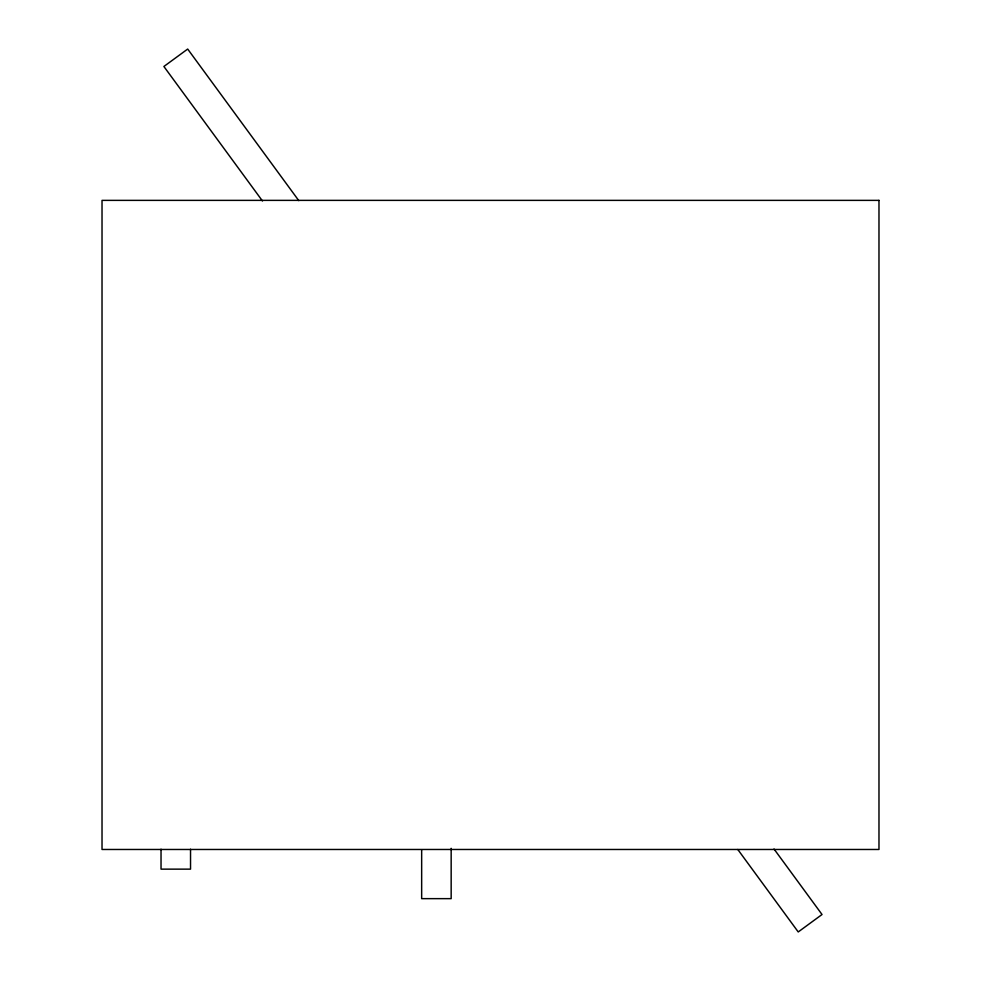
<?xml version="1.0" encoding="UTF-8"?>
<svg xmlns="http://www.w3.org/2000/svg" width="981" height="981" viewBox="0 0 981 981"><rect width="100%" height="100%" fill="white"/><g stroke="black" fill="none" stroke-linecap="round" stroke-linejoin="round"><path stroke-width="1.47" d="M298.8 200.651L187.69 49.05L163.888 66.487L262.467 200.982M774.021 849.006L822.029 914.513L798.227 931.95L737.798 849.497M451.162 848.332L451.162 898.645L421.658 898.645L421.658 849.681M190.535 849.227L190.535 869.141L161.031 869.141L161.031 849.215M878.976 200.369L102.024 200.369L102.024 849.472L878.976 849.472L878.976 200.369"/></g></svg>
